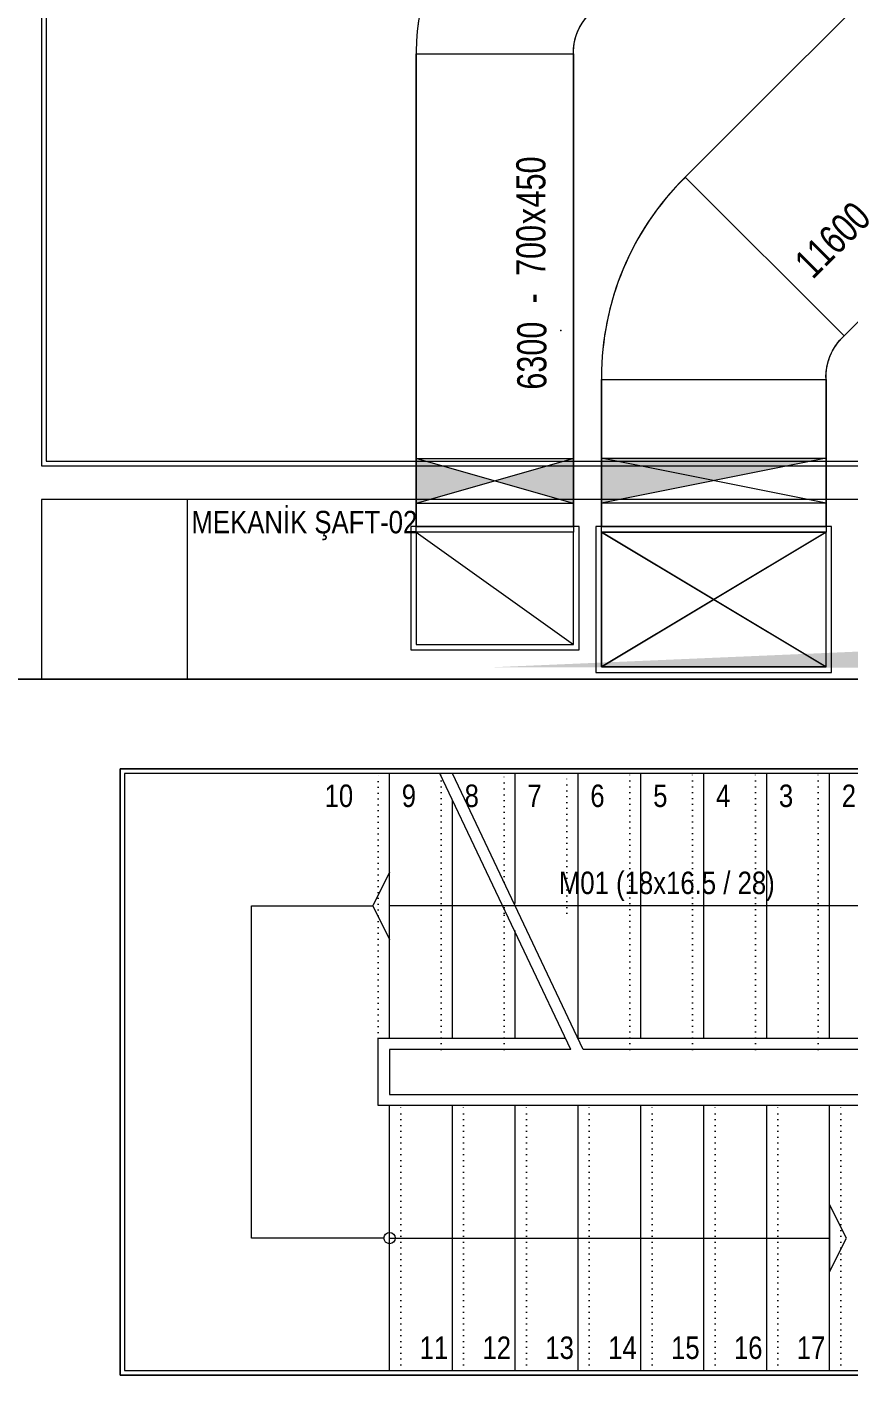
# Model space of a CAD drawing. Extents: x -1286 to 34975, y -230 to 6637.
# Drawn here: x 9804 to 10171, y 353 to 953 of the extents above; entities that cross this region are included whole.
import ezdxf
from ezdxf.enums import TextEntityAlignment as Align

# ---------------------------------------------------------------- set-up
doc = ezdxf.new("R2010")
doc.units = 0
doc.header["$LTSCALE"] = 20
doc.linetypes.add('DOT2', pattern=[0.125, 0, -0.125])
doc.layers.get('0').update_dxf_attribs({"color": 9, "lineweight": 9})
for name, color, linetype, lineweight in [('00', 9, 'Continuous', 9), ('01', 9, 'Continuous', 9), ('06D', 9, 'Continuous', 9), ('09D', 9, 'Continuous', 9), ('14', 9, 'Continuous', 9), ('19', 9, 'Continuous', 9), ('19D', 9, 'DOT2', 9), ('21', 9, 'Continuous', 9)]:
    doc.layers.add(name, color=color, linetype=linetype, lineweight=lineweight)
doc.styles.add('DEBI-BLOCK', font='arial.ttf', dxfattribs={"width": 0.8})
doc.styles.add('MuuM_TEXT-STANDART', font='ARIALN.TTF')

# ---------------------------------------------------------------- blocks, each defined once
blk = doc.blocks.new('0_arrowstairs')
blk.add_lwpolyline([(0, 0), (0, -30), (15, 0), (0, 30)], close=True)
blk = doc.blocks.new('*U522')
blk.add_lwpolyline([(0, 0), (0, 392)])
blk.add_circle((0, 0), 5)
at = {"rotation": 90}
blk.add_blockref('0_arrowstairs', (0, 392), dxfattribs=at)
blk = doc.blocks.new('*U523')
blk.add_lwpolyline([(0, 0), (0, 504)])
blk.add_circle((0, 0), 5)
at = {"rotation": 90}
blk.add_blockref('0_arrowstairs', (0, 504), dxfattribs=at)
blk = doc.blocks.new('merd.1.mekanik')
at = {"layer": '19', "linetype": 'Continuous'}
for points in [[(9243.97, 502.5), (9243.97, 620.5)], [(9324.71, 497.5), (9266.38, 620.5)], [(9330.3, 497.5), (9271.97, 620.5)], [(9299.97, 562.5), (9299.97, 620.5)], [(9327.97, 502.5), (9327.97, 620.5)], [(9355.97, 502.5), (9355.97, 620.5)], [(9383.97, 502.5), (9383.97, 620.5)], [(9411.97, 502.5), (9411.97, 620.5)], [(9439.97, 502.5), (9439.97, 620.5)], [(9467.97, 502.5), (9467.97, 620.5)], [(9495.97, 502.5), (9495.97, 620.5)], [(9271.97, 502.5), (9271.97, 608.52)], [(9299.97, 502.5), (9299.97, 550.52)], [(9324.71, 497.5), (9243.97, 497.5), (9243.97, 477.5), (9243.97, 477.5), (9518.97, 477.5), (9518.97, 492.5), (9523.97, 492.5), (9523.97, 472.5), (9518.97, 472.5), (9238.97, 472.5), (9238.97, 472.5), (9238.97, 502.5), (9322.38, 502.5)], [(9243.97, 354.5), (9243.97, 472.5)], [(9271.97, 354.5), (9271.97, 472.5)], [(9299.97, 354.5), (9299.97, 472.5)], [(9327.97, 354.5), (9327.97, 472.5)], [(9355.97, 354.5), (9355.97, 472.5)], [(9383.97, 354.5), (9383.97, 472.5)], [(9411.97, 354.5), (9411.97, 472.5)], [(9439.97, 354.5), (9439.97, 472.5)]]:
    blk.add_lwpolyline(points, dxfattribs=at)
at = {"layer": '19'}
for points in [[(9330.3, 497.5), (9271.97, 620.5)], [(9241.47, 413.5), (9182.47, 413.5), (9182.47, 561.5), (9236.47, 561.5)], [(9327.97, 502.5), (9523.97, 502.5), (9523.97, 502.5), (9523.97, 497.5), (9523.97, 497.5), (9330.3, 497.5)]]:
    blk.add_lwpolyline(points, dxfattribs=at)
at = {"layer": '19D'}
for points in [[(9238.97, 502.5), (9238.97, 620.5)], [(9266.97, 497.5), (9266.97, 620.5)], [(9294.97, 572), (9294.97, 620.5)], [(9322.97, 558.17), (9322.97, 620.5)], [(9350.97, 497.5), (9350.97, 620.5)], [(9378.97, 497.5), (9378.97, 620.5)], [(9406.97, 497.5), (9406.97, 620.5)], [(9434.97, 497.5), (9434.97, 620.5)], [(9462.97, 497.5), (9462.97, 620.5)], [(9490.97, 497.5), (9490.97, 620.5)], [(9294.97, 558.17), (9294.97, 563.5)], [(9294.97, 497.5), (9294.97, 560.22)], [(9248.97, 354.5), (9248.97, 472.5)], [(9276.97, 354.5), (9276.97, 472.5)], [(9304.97, 354.5), (9304.97, 472.5)], [(9332.97, 354.5), (9332.97, 472.5)], [(9360.97, 354.5), (9360.97, 472.5)], [(9388.97, 354.5), (9388.97, 472.5)], [(9416.97, 354.5), (9416.97, 472.5)], [(9444.97, 354.5), (9444.97, 472.5)]]:
    blk.add_lwpolyline(points, dxfattribs=at)
at = {"layer": '19', "xscale": 0.5, "yscale": 0.5, "zscale": 0.5}
for name, p, rotation in [('*U523', (9495.97, 561.5), 90), ('*U522', (9243.97, 413.5), 270)]:
    blk.add_blockref(name, p, dxfattribs=dict(at, rotation=rotation))
at = {"layer": '21', "style": 'MuuM_TEXT-STANDART'}
for s, p in [('10', (9227.78, 615.5)), ('9', (9255.78, 615.5)), ('8', (9283.78, 615.5)), ('7', (9311.78, 615.5)), ('6', (9339.78, 615.5)), ('5', (9367.78, 615.5)), ('4', (9395.78, 615.5)), ('3', (9423.78, 615.5)), ('2', (9451.78, 615.5)), ('1', (9479.78, 615.5)), ('M01 (18x16.5 / 28)', (9415.56, 576.72)), ('11', (9270.11, 369.67)), ('12', (9298.11, 369.67)), ('13', (9326.11, 369.67)), ('14', (9354.11, 369.67)), ('15', (9382.11, 369.67)), ('16', (9410.11, 369.67)), ('17', (9438.11, 369.67)), ('18', (9466.11, 369.67))]:
    blk.add_text(s, height=10, dxfattribs=at).set_placement(p, align=Align.TOP_RIGHT)
blk = doc.blocks.new('DEBI001')
at = {"extrusion": (-1, 0, 2e-16)}
blk.add_point((0, 0), dxfattribs=at)
at = {"style": 'DEBI-BLOCK', "width": 0.75, "flags": 8}
for tag, p in [('DEBI', (0.3, 0.2)), ('-', (1.277, 0.2))]:
    blk.add_attdef(tag, text='', height=1, dxfattribs=at).set_placement(p, align=Align.BOTTOM_RIGHT)
blk.add_attdef('KESITX', text='', height=1, dxfattribs=at).set_placement((3.614, 1.533), align=Align.TOP_RIGHT)
at = {"style": 'DEBI-BLOCK', "width": 0.8, "flags": 8}
blk.add_attdef('X', text='', height=1, dxfattribs=at).set_placement((3.918, 1.533), align=Align.TOP_CENTER)
at = {"style": 'DEBI-BLOCK', "width": 0.75, "flags": 8}
blk.add_attdef('KESITY', text='', height=1, dxfattribs=at).set_placement((4.213, 1.533), align=Align.TOP_LEFT)
at = {"style": 'DEBI-BLOCK', "width": 0.75, "flags": 9}
blk.add_attdef('ID', text='', height=0.3, dxfattribs=at).set_placement((0, 0), align=Align.MIDDLE)
blk = doc.blocks.new('p-1.mekanik_cihaz')
h = blk.add_hatch(color=256)
h.paths.add_polyline_path([(2616.93, -3101.74), (2651.93, -3111.74), (2651.93, -3091.74)])
h.paths.add_polyline_path([(2581.93, -3091.74), (2581.93, -3111.74), (2616.93, -3101.74)])
h = blk.add_hatch(color=256)
h.paths.add_polyline_path([(2664.43, -3091.65), (2714.43, -3101.65), (2764.43, -3091.65)])
h.paths.add_polyline_path([(2664.43, -3091.65), (2664.43, -3111.65), (2714.43, -3101.65)])
for p, q in [((2651.93, -3111.74), (2581.93, -3091.74)), ((2651.93, -3091.74), (2581.93, -3111.74)), ((2764.43, -3111.65), (2664.43, -3091.65)), ((2764.43, -3091.65), (2664.43, -3111.65)), ((2581.93, -3124.54), (2651.93, -3174.54)), ((2664.43, -3124.54), (2764.43, -3184.54)), ((2764.43, -3124.54), (2664.43, -3184.54))]:
    blk.add_line(p, q)
at = {"color": 6}
for points in [[(2669.95, -2817.56, 0.397575), (2581.93, -2910.56), (2581.93, -3122.04), (2651.93, -3122.04), (2651.93, -2911.56, -0.426364), (2674.93, -2887.56, 0.400651)], [(2810.42, -2857.76), (2701.74, -2966.44, 0.200951), (2664.43, -3055.53), (2664.43, -3122.04), (2764.43, -3122.04), (2764.43, -3056.53, -0.217873), (2772.46, -3037.15), (2881.13, -2928.47, 0.202992), (2918.45, -2838.37)]]:
    blk.add_lwpolyline(points, format="xyb", dxfattribs=at)
for points in [[(2651.93, -2911.56), (2651.93, -2910.56, -0.414214), (2674.93, -2887.56), (2675.93, -2887.56), (2675.93, -2817.56), (2674.93, -2817.56, 0.414214), (2581.93, -2910.56), (2581.93, -2911.56)], [(2764.43, -3056.53), (2764.43, -3055.53, -0.198912), (2771.75, -3037.85), (2772.46, -3037.15), (2701.74, -2966.44), (2701.04, -2967.14, 0.198912), (2664.43, -3055.53), (2664.43, -3056.53)]]:
    blk.add_lwpolyline(points, format="xyb", close=True)
for points in [[(2772.46, -3037.15), (2881.13, -2928.47), (2810.42, -2857.76), (2701.74, -2966.44)], [(2651.93, -2911.56), (2651.93, -3124.54), (2581.93, -3124.54), (2581.93, -2911.56)], [(2764.43, -3056.53), (2764.43, -3124.54), (2664.43, -3124.54), (2664.43, -3056.53)], [(2651.93, -3091.74), (2651.93, -3111.74), (2581.93, -3111.74), (2581.93, -3091.74)], [(2764.43, -3091.65), (2764.43, -3111.65), (2664.43, -3111.65), (2664.43, -3091.65)], [(2654.43, -3122.04), (2579.43, -3122.04), (2579.43, -3177.04), (2654.43, -3177.04)], [(2661.93, -3187.04), (2766.93, -3187.04), (2766.93, -3122.04), (2661.93, -3122.04)], [(2651.93, -3124.54), (2581.93, -3124.54), (2581.93, -3174.54), (2651.93, -3174.54)], [(2664.43, -3184.54), (2764.43, -3184.54), (2764.43, -3124.54), (2664.43, -3124.54)]]:
    blk.add_lwpolyline(points, close=True)
ref = blk.add_blockref('DEBI001', (2787.15, -2992.89), dxfattribs=dict(xscale=13, yscale=13, zscale=13, rotation=44.99999999999896))
ref.add_attrib('-', '-', dxfattribs={"height": 13, "rotation": 45, "style": 'DEBI-BLOCK', "width": 0.75, "flags": 8}).set_placement((2797.06, -2979.31), align=Align.BOTTOM_RIGHT)
ref.add_attrib('KESITY', '600', dxfattribs={"height": 13, "rotation": 45, "style": 'DEBI-BLOCK', "width": 0.75, "flags": 8}).set_placement((2811.79, -2940.06), align=Align.TOP_LEFT)
ref.add_attrib('X', 'x', dxfattribs={"height": 13, "rotation": 45, "style": 'DEBI-BLOCK', "width": 0.8, "flags": 8}).set_placement((2809.08, -2942.77), align=Align.TOP_CENTER)
ref.add_attrib('DEBI', '11600', dxfattribs={"height": 13, "rotation": 45, "style": 'DEBI-BLOCK', "width": 0.75, "flags": 8}).set_placement((2788.07, -2988.29), align=Align.BOTTOM_RIGHT)
ref.add_attrib('KESITX', '1000', dxfattribs={"height": 13, "rotation": 45, "style": 'DEBI-BLOCK', "width": 0.75, "flags": 8}).set_placement((2806.28, -2945.57), align=Align.TOP_RIGHT)
ref = blk.add_blockref('DEBI001', (2646.38, -3034.72), dxfattribs=dict(xscale=13, yscale=13, zscale=13, rotation=90))
ref.add_attrib('-', '-', dxfattribs={"height": 13, "rotation": 90, "style": 'DEBI-BLOCK', "width": 0.75, "flags": 8}).set_placement((2643.78, -3018.12), align=Align.BOTTOM_RIGHT)
ref.add_attrib('KESITY', '450', dxfattribs={"height": 13, "rotation": 90, "style": 'DEBI-BLOCK', "width": 0.75, "flags": 8}).set_placement((2626.45, -2979.95), align=Align.TOP_LEFT)
ref.add_attrib('X', 'x', dxfattribs={"height": 13, "rotation": 90, "style": 'DEBI-BLOCK', "width": 0.8, "flags": 8}).set_placement((2626.45, -2983.79), align=Align.TOP_CENTER)
ref.add_attrib('DEBI', '6300', dxfattribs={"height": 13, "rotation": 90, "style": 'DEBI-BLOCK', "width": 0.75, "flags": 8}).set_placement((2643.78, -3030.82), align=Align.BOTTOM_RIGHT)
ref.add_attrib('KESITX', '700', dxfattribs={"height": 13, "rotation": 90, "style": 'DEBI-BLOCK', "width": 0.75, "flags": 8}).set_placement((2626.45, -2987.74), align=Align.TOP_RIGHT)

msp = doc.modelspace()

# ---------------------------------------------------------------- linework, layer by layer
at = {"layer": '00'}
msp.add_lwpolyline([(9795.84, 662.5), (9795.84, 662.5), (9795.84, 1012.5), (9810.84, 1012.5), (9810.84, 757.5), (10535.84, 757.5), (10535.84, 742.5), (10395.84, 742.5), (10395.84, 662.5), (10380.84, 662.5), (10380.84, 742.5), (9810.84, 742.5), (9810.84, 662.5), (9810.84, 662.5)], dxfattribs=at)
at = {"layer": '01'}
for points in [[(10395.84, 352.5), (10395.84, 312.5), (9795.84, 312.5), (9795.84, 662.5), (10395.84, 662.5), (10395.84, 622.5), (9845.84, 622.5), (9845.84, 352.5)], [(10395.84, 662.5), (9795.84, 662.5), (9795.84, 312.5), (10395.84, 312.5), (10395.84, 352.5), (9845.84, 352.5), (9845.84, 622.5), (10395.84, 622.5)]]:
    msp.add_lwpolyline(points, close=True, dxfattribs=at)
at = {"layer": '06D'}
for points in [[(9875.84, 662.5), (9875.84, 742.5)], [(9977.76, 727.96), (10047.76, 677.96)], [(10060.26, 667.96), (10160.26, 727.96)], [(10160.26, 667.96), (10060.26, 727.96)]]:
    msp.add_lwpolyline(points, dxfattribs=at)
for points in [[(9975.26, 675.46), (10050.26, 675.46), (10050.26, 730.46), (9975.26, 730.46)], [(10047.76, 727.96), (9977.76, 727.96), (9977.76, 677.96), (10047.76, 677.96)], [(10162.76, 730.46), (10057.76, 730.46), (10057.76, 665.46), (10162.76, 665.46)], [(10060.26, 727.96), (10160.26, 727.96), (10160.26, 667.96), (10060.26, 667.96)]]:
    msp.add_lwpolyline(points, close=True, dxfattribs=at)
at = {"layer": '09D'}
msp.add_solid([(10375.84, 725.95), (10375.84, 667.5), (10355.84, 682.5), (10010.84, 667.71)], dxfattribs=at)
at = {"layer": '14'}
msp.add_lwpolyline([(9812.84, 1010.5), (9812.84, 759.5), (10537.84, 759.5), (10537.84, 740.5), (10397.84, 740.5), (10397.84, 490.5), (10378.84, 490.5), (10378.84, 620.5), (10378.84, 620.5), (10378.84, 620.5), (9847.84, 620.5), (9847.84, 354.5), (10378.84, 354.5), (10378.84, 354.5), (10378.84, 354.5), (10378.84, 384.5), (10397.84, 384.5), (10397.84, 334.5), (10593.84, 334.5)], dxfattribs=at)

# ---------------------------------------------------------------- block references
msp.add_blockref('merd.1.mekanik', (721.87, 0))
at = {"layer": '06D'}
msp.add_blockref('p-1.mekanik_cihaz', (7395.84, 3852.5), dxfattribs=at)

# ---------------------------------------------------------------- texts
at = {"layer": '21', "style": 'MuuM_TEXT-STANDART'}
msp.add_text('MEKANİK ŞAFT-02', height=10, dxfattribs=at).set_placement((9877.64, 727.41))

doc.saveas('drawing.dxf')
